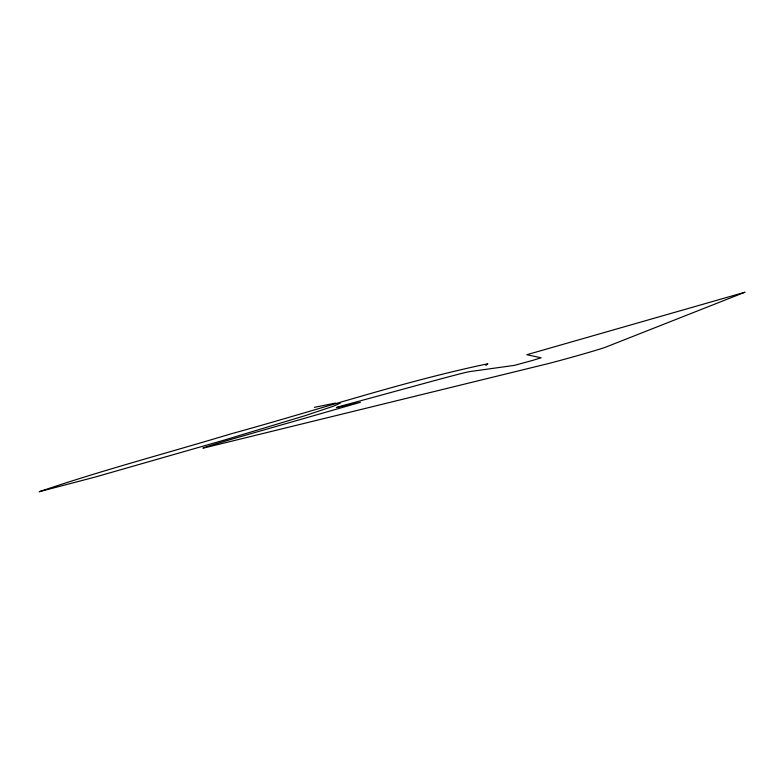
<?xml version="1.0" encoding="UTF-8"?>
<svg xmlns="http://www.w3.org/2000/svg" width="784" height="784" viewBox="0 0 784 784"><rect width="100%" height="100%" fill="white"/><g stroke="black" fill="none" stroke-linecap="round" stroke-linejoin="round"><path stroke-width="1.18" d="M485.855 365.471L487.873 363.747C401.143 381.994 316.618 410.404 231.123 433.807C167.178 453.113 102.371 470.175 39.2 491.725L95.736 476.897L224.038 440.157L305.554 415.52L333.69 406.112L340.374 403.074M314.374 407.357L335.601 403.054M744.8 292.275L605.728 347.136A33.634 0.676 -15.7 0 1 579.631 355.034A33.634 0.676 -15.7 0 1 546.232 364.09L205.751 447.527A48.187 0.696 -15.9 0 1 241.452 436.394L360.405 402.31L336.395 407.562L342.765 405.632L434.022 380.74A93.796 1.333 -15.8 0 1 469.636 371.616L514.382 365.373L532.571 360.424L541.146 357.788L526.848 354.711L744.8 292.275"/></g></svg>
